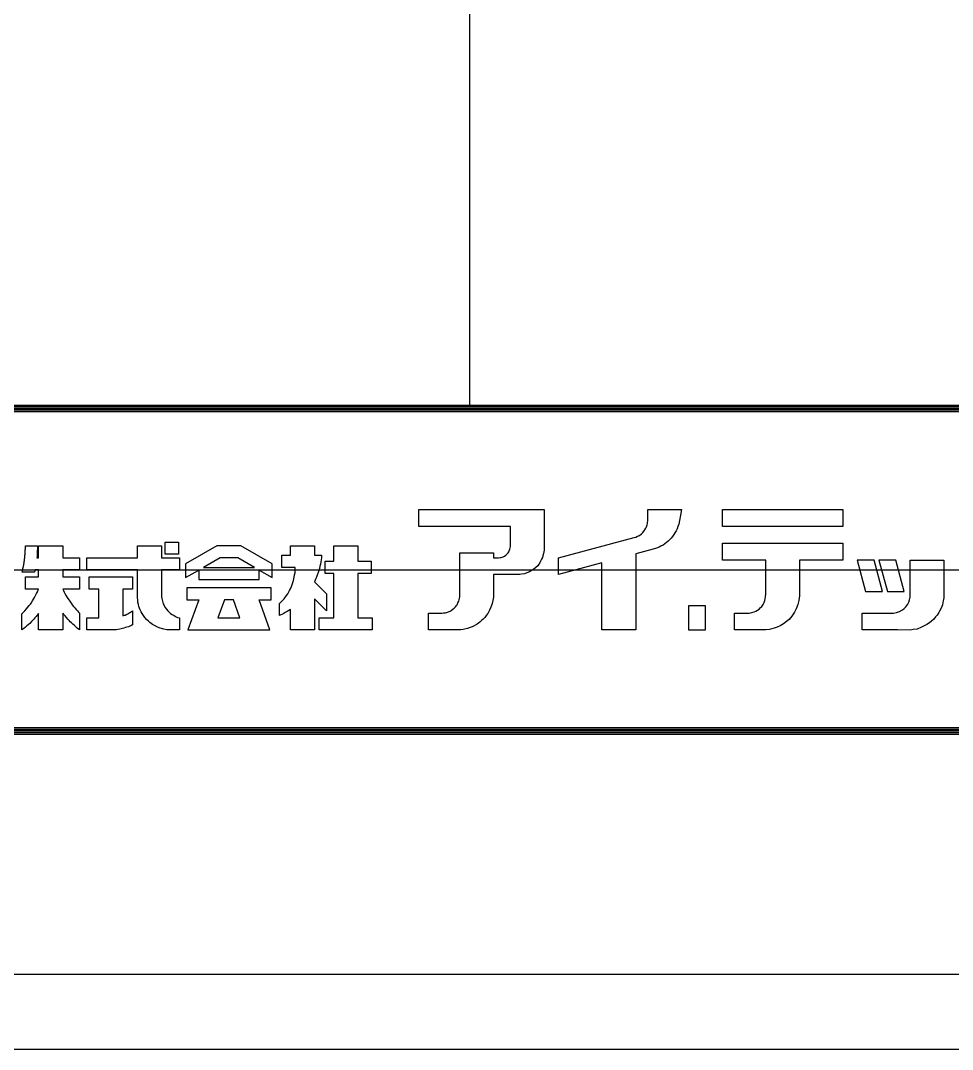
# Model space of a CAD drawing. Extents: x -23 to 863, y -16 to 610.
# Drawn here: x 52.6 to 128.7, y -16.1 to 68 of the extents above; entities that cross this region are included whole.
import ezdxf

# ---------------------------------------------------------------- set-up
doc = ezdxf.new("R2010")
doc.units = 0
doc.header["$MEASUREMENT"] = 0
doc.layers.add('99_レイアウト枠', color=251, linetype='Continuous', plot=False)
doc.layers.add('99_枠$0$001', color=7, linetype='Continuous')

# ---------------------------------------------------------------- blocks, each defined once
blk = doc.blocks.new('99_枠')
at = {"layer": '99_枠$0$001'}
for p, q in [((205000, 11250), (5000, 11250)), ((205000, 11219), (5000, 11219)), ((205000, 11187), (5000, 11187)), ((205000, 11156), (5000, 11156)), ((205000, 11125), (5000, 11125)), ((205000, 4875), (5000, 4875)), ((205000, 4844), (5000, 4844)), ((205000, 4812), (5000, 4812)), ((205000, 4781), (5000, 4781)), ((205000, 4750), (5000, 4750))]:
    blk.add_line(p, q, dxfattribs=at)
at = {"layer": '99_枠$0$001', "linetype": 'Continuous'}
for p, q in [((23995, 8858), (23995, 9191)), ((23995, 9191), (25804, 9191)), ((25804, 9191), (26471, 9191)), ((26471, 9191), (26471, 8858)), ((28519, 8985), (28519, 9191)), ((28519, 9191), (29185, 9191)), ((29185, 9191), (29166, 9082)), ((29995, 9191), (32376, 9191)), ((29995, 8858), (29995, 9191)), ((29997, 9191), (29995, 9190)), ((32376, 9191), (32376, 8858)), ((28512, 8918), (28519, 8985)), ((29147, 8973), (29132, 8906)), ((29166, 9082), (29147, 8973)), ((25804, 8858), (23995, 8858)), ((25804, 8477), (25804, 8858)), ((26471, 8858), (26471, 8477)), ((28422, 8741), (28450, 8774)), ((28450, 8774), (28481, 8825)), ((28481, 8825), (28493, 8853)), ((28493, 8853), (28505, 8889)), ((28505, 8889), (28512, 8918)), ((29079, 8770), (29057, 8732)), ((29098, 8810), (29079, 8770)), ((29117, 8858), (29098, 8810)), ((29132, 8906), (29117, 8858)), ((32376, 8858), (29995, 8858)), ((32376, 8860), (32374, 8858)), ((18978, 8548), (19240, 8548)), ((18978, 8310), (18978, 8548)), ((19240, 8548), (19240, 8310)), ((26757, 8239), (28254, 8640)), ((28254, 8640), (28281, 8648)), ((28281, 8648), (28315, 8663)), ((28315, 8663), (28355, 8682)), ((28355, 8682), (28393, 8713)), ((28393, 8713), (28422, 8741)), ((28920, 8565), (28858, 8515)), ((28950, 8594), (28920, 8565)), ((28981, 8627), (28950, 8594)), ((29007, 8658), (28981, 8627)), ((29035, 8696), (29007, 8658)), ((29057, 8732), (29035, 8696)), ((16211, 8326), (16212, 8347)), ((16212, 8347), (16213, 8370)), ((16213, 8370), (16214, 8393)), ((16214, 8393), (16215, 8414)), ((16215, 8414), (16216, 8434)), ((16216, 8466), (16216, 8477)), ((16216, 8477), (16454, 8477)), ((16216, 8456), (16216, 8466)), ((16216, 8434), (16216, 8456)), ((16452, 8375), (16451, 8344)), ((16453, 8410), (16452, 8375)), ((16454, 8447), (16453, 8410)), ((16454, 8477), (16454, 8447)), ((16478, 8239), (16478, 8477)), ((16478, 8477), (16954, 8477)), ((16954, 8477), (16954, 8239)), ((18430, 8239), (18430, 8477)), ((18430, 8477), (18907, 8477)), ((18907, 8477), (18907, 8239)), ((20002, 8477), (19383, 8120)), ((20478, 8477), (20002, 8477)), ((21097, 8120), (20478, 8477)), ((21454, 8287), (21454, 8477)), ((21454, 8477), (21930, 8477)), ((21930, 8477), (21930, 8287)), ((22311, 8477), (22788, 8477)), ((22311, 8168), (22311, 8477)), ((22788, 8477), (22788, 8168)), ((25758, 8337), (25771, 8356)), ((25771, 8356), (25782, 8377)), ((25782, 8377), (25793, 8406)), ((25793, 8406), (25800, 8432)), ((25800, 8432), (25804, 8460)), ((25804, 8460), (25804, 8477)), ((26465, 8353), (26459, 8320)), ((26470, 8391), (26465, 8353)), ((26471, 8477), (26470, 8391)), ((28628, 8407), (28281, 8314)), ((28692, 8428), (28628, 8407)), ((28743, 8448), (28692, 8428)), ((28776, 8465), (28743, 8448)), ((28821, 8489), (28776, 8465)), ((28858, 8515), (28821, 8489)), ((29995, 8191), (29995, 8525)), ((29995, 8525), (32376, 8525)), ((32376, 8525), (32376, 8191)), ((16189, 8137), (16193, 8162)), ((16193, 8162), (16196, 8181)), ((16196, 8181), (16198, 8196)), ((16198, 8196), (16200, 8215)), ((16200, 8215), (16203, 8239)), ((16203, 8239), (16205, 8262)), ((16205, 8262), (16208, 8288)), ((16208, 8288), (16210, 8309)), ((16210, 8309), (16211, 8326)), ((16446, 8256), (16442, 8239)), ((16442, 8239), (16478, 8239)), ((16447, 8297), (16446, 8276)), ((16446, 8276), (16446, 8256)), ((16450, 8327), (16447, 8297)), ((16451, 8344), (16450, 8327)), ((16954, 8239), (17288, 8239)), ((17288, 8239), (17288, 8001)), ((17430, 8001), (17430, 8239)), ((17430, 8239), (18430, 8239)), ((17432, 8239), (17430, 8237)), ((18907, 8239), (19264, 8239)), ((19240, 8310), (18978, 8310)), ((19262, 8239), (19264, 8237)), ((19264, 8239), (19264, 8001)), ((20066, 8239), (19736, 8048)), ((20414, 8239), (20066, 8239)), ((20744, 8048), (20414, 8239)), ((21288, 8048), (21288, 8287)), ((21288, 8287), (21454, 8287)), ((21930, 8287), (22073, 8287)), ((22058, 8160), (22049, 8113)), ((22064, 8198), (22058, 8160)), ((22069, 8237), (22064, 8198)), ((22073, 8287), (22069, 8237)), ((22145, 7929), (22145, 8168)), ((22145, 8168), (22311, 8168)), ((22788, 8168), (23050, 8168)), ((23050, 8168), (23050, 7929)), ((24804, 7501), (24804, 8334)), ((24804, 8334), (25471, 8334)), ((25471, 8334), (25471, 8239)), ((25471, 8239), (25566, 8239)), ((25566, 8239), (25600, 8241)), ((25600, 8241), (25621, 8245)), ((25621, 8245), (25660, 8258)), ((25660, 8258), (25688, 8272)), ((25688, 8272), (25712, 8289)), ((25712, 8289), (25739, 8313)), ((25739, 8313), (25758, 8337)), ((26385, 8141), (26363, 8110)), ((26401, 8172), (26385, 8141)), ((26422, 8208), (26401, 8172)), ((26436, 8241), (26422, 8208)), ((26448, 8275), (26436, 8241)), ((26459, 8320), (26448, 8275)), ((26757, 7906), (26757, 8239)), ((28281, 8314), (28281, 6810)), ((30852, 8191), (29995, 8191)), ((30852, 7525), (30852, 8191)), ((32376, 8191), (31519, 8191)), ((31519, 8191), (31519, 7525)), ((32662, 8191), (32827, 7572)), ((32995, 8191), (32662, 8191)), ((33161, 7572), (32995, 8191)), ((33090, 8191), (33256, 7572)), ((33423, 8191), (33090, 8191)), ((33589, 7572), (33423, 8191)), ((33709, 7501), (33709, 8191)), ((33709, 8191), (34375, 8191)), ((34375, 8191), (34375, 7501)), ((16151, 7953), (16156, 7973)), ((16396, 7953), (16151, 7953)), ((16156, 7973), (16163, 8002)), ((16163, 8002), (16168, 8025)), ((16168, 8025), (16172, 8044)), ((16172, 8044), (16176, 8064)), ((16176, 8064), (16178, 8076)), ((16178, 8076), (16182, 8096)), ((16182, 8096), (16186, 8120)), ((16186, 8120), (16189, 8137)), ((16402, 7983), (16396, 7953)), ((16406, 8001), (16402, 7983)), ((16478, 8001), (16406, 8001)), ((16478, 7858), (16478, 8001)), ((16954, 8001), (16954, 7858)), ((17288, 8001), (16954, 8001)), ((18430, 8001), (17430, 8001)), ((18430, 7498), (18430, 8001)), ((19264, 8001), (18907, 8001)), ((18907, 8001), (18907, 7495)), ((19383, 8120), (19383, 7845)), ((19383, 7845), (19645, 7996)), ((19645, 7996), (19645, 7810)), ((19736, 8048), (20744, 8048)), ((20835, 7810), (20835, 7996)), ((20835, 7996), (21097, 7845)), ((21097, 7845), (21097, 8120)), ((21550, 8048), (21288, 8048)), ((21539, 7898), (21546, 7941)), ((21546, 7941), (21548, 7979)), ((21548, 7979), (21549, 8008)), ((21549, 8008), (21550, 8048)), ((22004, 7945), (21987, 7896)), ((22017, 7984), (22004, 7945)), ((22030, 8029), (22017, 7984)), ((22040, 8070), (22030, 8029)), ((22049, 8113), (22040, 8070)), ((26128, 7938), (26086, 7922)), ((26181, 7960), (26128, 7938)), ((26215, 7979), (26181, 7960)), ((26252, 8003), (26215, 7979)), ((26268, 8015), (26252, 8003)), ((26307, 8048), (26268, 8015)), ((26345, 8079), (26307, 8048)), ((26363, 8110), (26345, 8079)), ((27614, 8135), (26757, 7906)), ((27614, 6810), (27614, 8135)), ((16216, 7620), (16216, 7858)), ((16216, 7858), (16478, 7858)), ((16954, 7858), (17288, 7858)), ((17288, 7858), (17288, 7620)), ((17478, 7620), (17478, 7858)), ((17478, 7858), (17669, 7858)), ((17669, 7858), (18145, 7858)), ((18145, 7858), (18335, 7858)), ((18335, 7858), (18335, 7620)), ((19645, 7810), (20835, 7810)), ((21492, 7710), (21504, 7746)), ((21504, 7746), (21519, 7791)), ((21519, 7791), (21525, 7820)), ((21525, 7820), (21532, 7853)), ((21532, 7853), (21539, 7898)), ((21946, 7798), (21930, 7765)), ((21930, 7765), (22169, 7527)), ((21959, 7827), (21946, 7798)), ((21970, 7853), (21959, 7827)), ((21987, 7896), (21970, 7853)), ((22311, 7929), (22145, 7929)), ((22311, 7048), (22311, 7929)), ((23050, 7929), (22788, 7929)), ((22788, 7929), (22788, 7048)), ((25566, 7906), (25471, 7906)), ((25471, 7906), (25471, 7501)), ((25988, 7907), (25566, 7906)), ((26026, 7912), (25988, 7907)), ((26086, 7922), (26026, 7912)), ((16478, 7620), (16216, 7620)), ((16438, 7529), (16455, 7565)), ((16455, 7565), (16478, 7620)), ((17288, 7620), (16954, 7620)), ((16954, 7620), (16969, 7589)), ((16969, 7589), (16985, 7558)), ((16985, 7558), (16998, 7532)), ((16998, 7532), (17023, 7487)), ((17669, 7620), (17478, 7620)), ((17669, 7095), (17669, 7620)), ((18335, 7620), (18145, 7620)), ((18145, 7620), (18145, 7089)), ((19407, 7644), (19407, 7406)), ((21073, 7644), (19407, 7644)), ((21073, 7406), (21073, 7644)), ((21402, 7527), (21418, 7553)), ((21418, 7553), (21439, 7589)), ((21439, 7589), (21455, 7622)), ((21455, 7622), (21475, 7668)), ((21475, 7668), (21492, 7710)), ((32827, 7572), (33161, 7572)), ((33256, 7572), (33589, 7572)), ((16314, 7322), (16329, 7343)), ((16329, 7343), (16356, 7384)), ((16356, 7384), (16377, 7418)), ((16377, 7418), (16396, 7451)), ((16396, 7451), (16412, 7479)), ((16412, 7479), (16438, 7529)), ((17023, 7487), (17044, 7453)), ((17044, 7453), (17072, 7408)), ((17072, 7408), (17093, 7377)), ((17093, 7377), (17122, 7337)), ((17122, 7337), (17143, 7308)), ((18430, 7495), (18430, 7498)), ((18430, 7456), (18430, 7495)), ((18436, 7391), (18430, 7456)), ((18441, 7358), (18436, 7391)), ((18450, 7315), (18441, 7358)), ((18907, 7495), (18909, 7463)), ((18909, 7463), (18912, 7434)), ((18912, 7434), (18925, 7377)), ((18925, 7377), (18942, 7329)), ((18942, 7329), (18957, 7296)), ((19407, 7406), (19645, 7406)), ((19645, 7406), (19430, 6810)), ((20151, 7406), (20022, 7048)), ((20329, 7406), (20151, 7406)), ((20458, 7048), (20329, 7406)), ((21050, 6810), (20835, 7406)), ((20835, 7406), (21073, 7406)), ((21240, 7334), (21258, 7351)), ((21240, 7096), (21240, 7334)), ((21258, 7351), (21280, 7373)), ((21280, 7373), (21302, 7396)), ((21302, 7396), (21331, 7429)), ((21331, 7429), (21342, 7444)), ((21342, 7444), (21366, 7475)), ((21366, 7475), (21379, 7494)), ((21379, 7494), (21402, 7527)), ((22169, 7190), (21930, 7429)), ((21930, 7429), (21930, 6810)), ((22169, 7527), (22169, 7190)), ((24749, 7310), (24768, 7344)), ((24768, 7344), (24782, 7377)), ((24782, 7377), (24791, 7406)), ((24791, 7406), (24799, 7439)), ((24799, 7439), (24803, 7468)), ((24803, 7468), (24804, 7501)), ((25445, 7334), (25433, 7296)), ((25459, 7396), (25445, 7334)), ((25465, 7429), (25459, 7396)), ((25468, 7458), (25465, 7429)), ((25471, 7501), (25468, 7458)), ((30800, 7315), (30820, 7353)), ((30820, 7353), (30835, 7391)), ((30835, 7391), (30844, 7425)), ((30844, 7425), (30850, 7468)), ((30850, 7468), (30852, 7525)), ((31507, 7396), (31487, 7315)), ((31517, 7482), (31507, 7396)), ((31519, 7525), (31517, 7482)), ((33660, 7320), (33681, 7363)), ((33681, 7363), (33696, 7406)), ((33696, 7406), (33707, 7458)), ((33707, 7458), (33709, 7501)), ((34362, 7387), (34347, 7310)), ((34372, 7448), (34362, 7387)), ((34375, 7501), (34372, 7448)), ((16145, 7127), (16173, 7156)), ((16145, 6810), (16145, 7127)), ((16173, 7156), (16207, 7191)), ((16207, 7191), (16238, 7225)), ((16238, 7225), (16267, 7260)), ((16267, 7260), (16293, 7294)), ((16293, 7294), (16314, 7322)), ((16478, 7136), (16450, 7101)), ((16478, 6810), (16478, 7136)), ((16983, 7108), (16954, 7144)), ((16954, 7144), (16954, 6810)), ((17143, 7308), (17167, 7277)), ((17167, 7277), (17191, 7248)), ((17191, 7248), (17219, 7215)), ((17219, 7215), (17245, 7188)), ((17245, 7188), (17267, 7165)), ((17267, 7165), (17288, 7144)), ((17288, 7144), (17288, 6811)), ((18219, 7120), (18244, 7132)), ((18244, 7132), (18280, 7154)), ((18280, 7154), (18297, 7163)), ((18297, 7163), (18335, 7191)), ((18335, 7191), (18335, 6912)), ((18461, 7277), (18450, 7315)), ((18474, 7239), (18461, 7277)), ((18488, 7206), (18474, 7239)), ((18506, 7168), (18488, 7206)), ((18526, 7133), (18506, 7168)), ((18550, 7096), (18526, 7133)), ((18957, 7296), (18975, 7263)), ((18975, 7263), (19005, 7220)), ((19005, 7220), (19030, 7189)), ((19030, 7189), (19056, 7163)), ((19056, 7163), (19084, 7139)), ((19084, 7139), (19119, 7113)), ((21323, 7137), (21285, 7118)), ((21352, 7153), (21323, 7137)), ((21388, 7174), (21352, 7153)), ((21423, 7196), (21388, 7174)), ((21454, 7217), (21423, 7196)), ((21454, 6810), (21454, 7217)), ((24185, 6810), (24185, 7144)), ((24185, 7144), (24447, 7144)), ((24447, 7144), (24483, 7146)), ((24483, 7146), (24521, 7151)), ((24521, 7151), (24559, 7162)), ((24559, 7162), (24611, 7184)), ((24611, 7184), (24635, 7197)), ((24635, 7197), (24674, 7225)), ((24674, 7225), (24692, 7241)), ((24692, 7241), (24718, 7268)), ((24718, 7268), (24736, 7291)), ((24736, 7291), (24749, 7310)), ((25359, 7137), (25328, 7096)), ((25373, 7163), (25359, 7137)), ((25393, 7201), (25373, 7163)), ((25419, 7258), (25393, 7201)), ((25433, 7296), (25419, 7258)), ((29661, 7287), (29328, 7287)), ((29328, 7287), (29328, 6810)), ((29661, 6810), (29661, 7287)), ((30233, 6810), (30233, 7144)), ((30233, 7144), (30495, 7144)), ((30495, 7144), (30526, 7145)), ((30526, 7145), (30577, 7153)), ((30577, 7153), (30626, 7169)), ((30626, 7169), (30654, 7181)), ((30654, 7181), (30688, 7200)), ((30688, 7200), (30721, 7224)), ((30721, 7224), (30745, 7246)), ((30745, 7246), (30773, 7277)), ((30773, 7277), (30800, 7315)), ((31420, 7163), (31365, 7082)), ((31455, 7229), (31420, 7163)), ((31487, 7315), (31455, 7229)), ((32757, 6810), (32757, 7144)), ((32757, 7144), (33352, 7144)), ((33352, 7144), (33378, 7145)), ((33378, 7145), (33434, 7153)), ((33434, 7153), (33497, 7175)), ((33497, 7175), (33554, 7207)), ((33554, 7207), (33590, 7234)), ((33590, 7234), (33622, 7268)), ((33622, 7268), (33660, 7320)), ((34272, 7153), (34240, 7106)), ((34288, 7182), (34272, 7153)), ((34318, 7244), (34288, 7182)), ((34347, 7310), (34318, 7244)), ((16302, 6941), (16269, 6911)), ((16338, 6976), (16302, 6941)), ((16359, 6998), (16338, 6976)), ((16386, 7027), (16359, 6998)), ((16405, 7048), (16386, 7027)), ((16428, 7075), (16405, 7048)), ((16450, 7101), (16428, 7075)), ((17001, 7087), (16983, 7108)), ((17027, 7056), (17001, 7087)), ((17052, 7027), (17027, 7056)), ((17083, 6995), (17052, 7027)), ((17104, 6973), (17083, 6995)), ((17128, 6950), (17104, 6973)), ((17152, 6927), (17128, 6950)), ((17178, 6903), (17152, 6927)), ((17430, 6810), (17430, 7048)), ((17430, 7048), (17669, 7048)), ((17669, 7089), (17669, 7095)), ((17669, 7048), (17669, 7089)), ((18145, 7089), (18173, 7100)), ((18173, 7100), (18188, 7106)), ((18188, 7106), (18219, 7120)), ((18578, 7058), (18550, 7096)), ((18612, 7020), (18578, 7058)), ((18650, 6982), (18612, 7020)), ((18678, 6958), (18650, 6982)), ((18731, 6920), (18678, 6958)), ((18770, 6896), (18731, 6920)), ((19119, 7113), (19154, 7093)), ((19154, 7093), (19183, 7077)), ((19183, 7077), (19226, 7060)), ((19226, 7060), (19264, 7048)), ((19264, 7048), (19264, 6810)), ((20022, 7048), (20458, 7048)), ((21264, 7107), (21240, 7096)), ((21285, 7118), (21264, 7107)), ((22026, 6810), (22026, 7048)), ((22026, 7048), (22311, 7048)), ((22788, 7048), (23073, 7048)), ((23073, 7048), (23073, 6810)), ((25149, 6928), (25078, 6887)), ((25198, 6963), (25149, 6928)), ((25242, 7001), (25198, 6963)), ((25267, 7025), (25242, 7001)), ((25297, 7058), (25267, 7025)), ((25328, 7096), (25297, 7058)), ((31206, 6934), (31135, 6891)), ((31263, 6977), (31206, 6934)), ((31314, 7020), (31263, 6977)), ((31323, 7030), (31302, 7010)), ((31365, 7082), (31314, 7020)), ((34090, 6953), (34040, 6916)), ((34126, 6982), (34090, 6953)), ((34173, 7023), (34126, 6982)), ((34210, 7068), (34173, 7023)), ((34174, 7023), (34173, 7023)), ((34240, 7106), (34210, 7068)), ((16185, 6841), (16145, 6810)), ((16216, 6866), (16185, 6841)), ((16243, 6889), (16216, 6866)), ((16269, 6911), (16243, 6889)), ((16954, 6810), (16478, 6810)), ((17204, 6879), (17178, 6903)), ((17241, 6848), (17204, 6879)), ((17267, 6827), (17241, 6848)), ((17288, 6811), (17267, 6827)), ((17971, 6813), (17430, 6810)), ((18014, 6816), (17971, 6813)), ((18042, 6820), (18014, 6816)), ((18080, 6826), (18042, 6820)), ((18109, 6832), (18080, 6826)), ((18164, 6844), (18109, 6832)), ((18197, 6856), (18164, 6844)), ((18221, 6864), (18197, 6856)), ((18252, 6875), (18221, 6864)), ((18278, 6886), (18252, 6875)), ((18300, 6895), (18278, 6886)), ((18321, 6905), (18300, 6895)), ((18335, 6912), (18321, 6905)), ((18827, 6868), (18770, 6896)), ((18878, 6847), (18827, 6868)), ((18950, 6827), (18878, 6847)), ((19011, 6816), (18950, 6827)), ((19097, 6810), (19011, 6816)), ((19264, 6810), (19097, 6810)), ((19430, 6810), (21050, 6810)), ((21930, 6810), (21454, 6810)), ((22311, 6810), (22026, 6810)), ((22788, 6810), (22311, 6810)), ((23073, 6810), (22788, 6810)), ((23073, 6812), (23072, 6810)), ((24783, 6811), (24185, 6810)), ((24826, 6814), (24783, 6811)), ((24873, 6820), (24826, 6814)), ((24899, 6825), (24873, 6820)), ((24959, 6840), (24899, 6825)), ((25007, 6856), (24959, 6840)), ((25050, 6872), (25007, 6856)), ((25078, 6887), (25050, 6872)), ((28281, 6810), (27614, 6810)), ((29328, 6810), (29661, 6810)), ((30804, 6810), (30233, 6810)), ((30854, 6812), (30804, 6810)), ((30926, 6821), (30854, 6812)), ((31016, 6843), (30926, 6821)), ((31081, 6863), (31016, 6843)), ((31135, 6891), (31081, 6863)), ((33352, 6810), (32757, 6810)), ((33459, 6810), (33352, 6810)), ((33707, 6809), (33459, 6810)), ((33769, 6818), (33707, 6809)), ((33848, 6829), (33769, 6818)), ((33931, 6863), (33848, 6829)), ((33973, 6882), (33931, 6863)), ((34040, 6916), (33973, 6882))]:
    blk.add_line(p, q, dxfattribs=at)
at = {"layer": '99_枠$0$001'}
blk.add_lwpolyline([(5000, 4750), (205000, 4750), (205000, 143750), (5000, 143750)], close=True, dxfattribs=at)
at = {"layer": 'Defpoints'}
blk.add_line((5000, 8000), (40000, 8000), dxfattribs=at)
blk.add_lwpolyline([(0, 0), (210000, 0), (210000, 148500), (0, 148500)], close=True, dxfattribs=at)

msp = doc.modelspace()

# ---------------------------------------------------------------- linework, layer by layer
at = {"layer": '99_レイアウト枠'}
for p, q in [((89.298, 36.572), (89.298, 584.297)), ((6.622, 36.572), (833.378, 36.572))]:
    msp.add_line(p, q, dxfattribs=at)
for points in [[(-14.047, -9.933), (854.047, -9.933), (854.047, 603.933), (-14.047, 603.933)], [(6.622, 584.297), (833.378, 584.297), (833.378, 36.572), (6.622, 36.572)]]:
    msp.add_lwpolyline(points, close=True, dxfattribs=at)
at = {"layer": 'Defpoints'}
msp.add_lwpolyline([(-22.728, -16.08), (-22.728, 610.08), (862.728, 610.08), (862.728, -16.08)], close=True, dxfattribs=at)

# ---------------------------------------------------------------- block references
at = {"xscale": 0.004133776844070962, "yscale": 0.004133776844070964, "zscale": 0.004133776844070964}
msp.add_blockref('99_枠', (-14.047, -9.933), dxfattribs=at)

doc.saveas('drawing.dxf')
